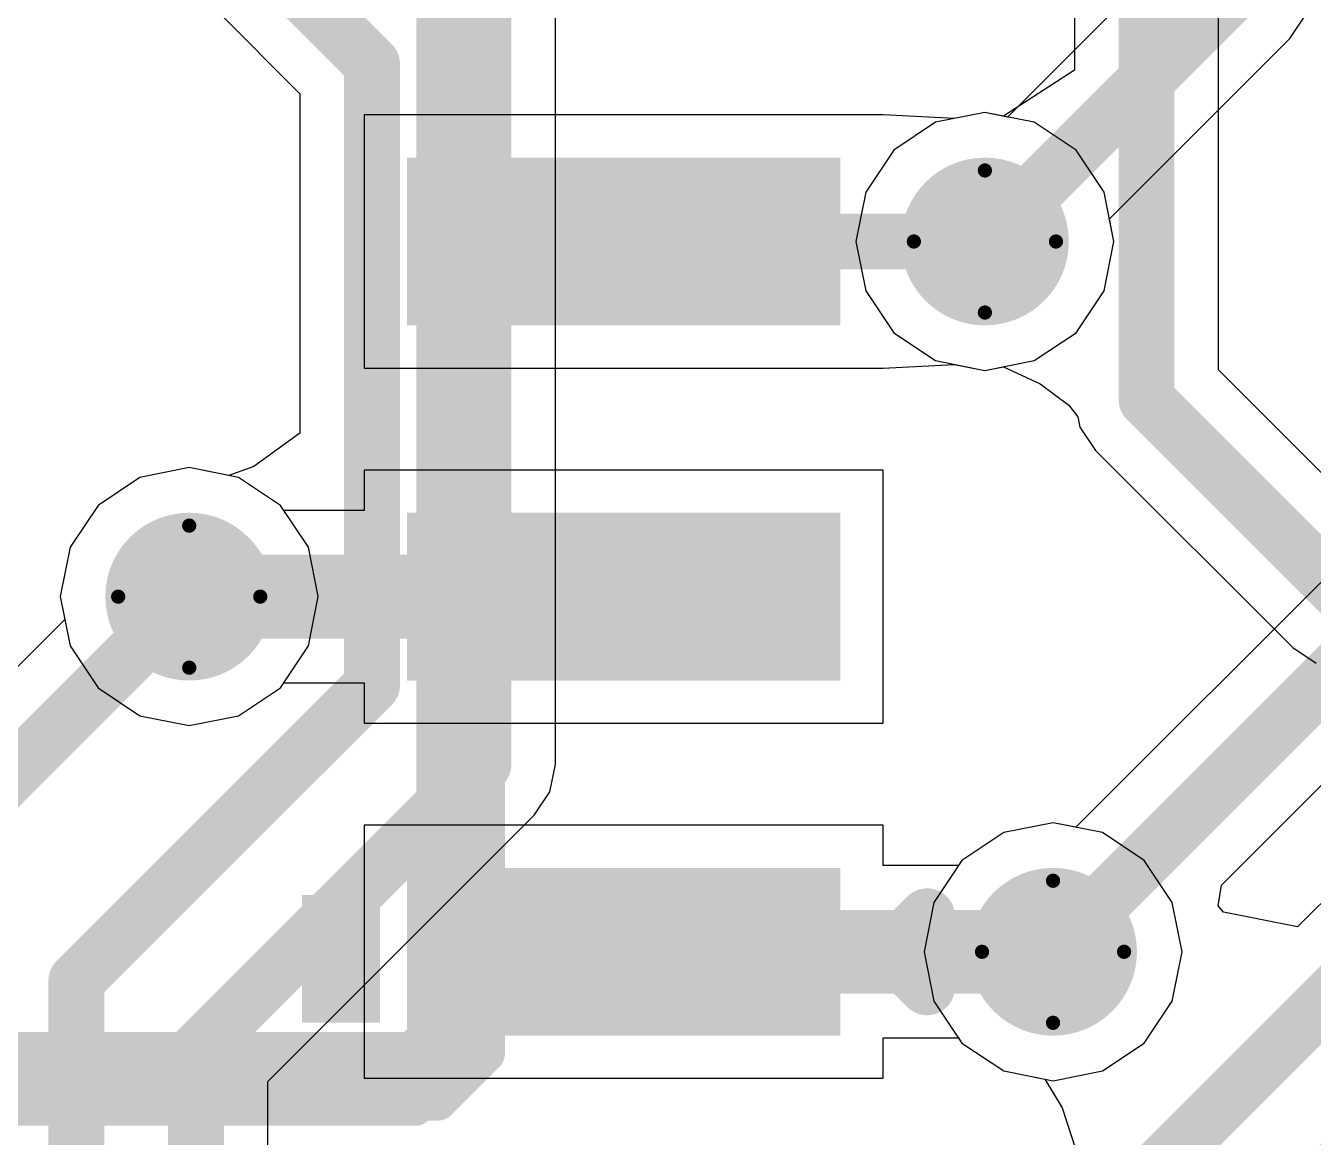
# Model space of a CAD drawing. Header units: millimetres. Extents: x -16 to 330, y -45 to 150.
# Drawn here: x 73.056 to 77.66, y 33.786 to 37.76 of the extents above; entities that cross this region are included whole.
import ezdxf

# ---------------------------------------------------------------- set-up
doc = ezdxf.new("R2010")
doc.units = ezdxf.units.MM
for name, color, linetype in [('BottomLayer', 5, 'Continuous'), ('BottomSolder', 6, 'Continuous'), ('DrillDrawing', 1, 'Continuous'), ('Mechanical13', 56, 'Continuous'), ('MidLayer1', 16, 'Continuous'), ('MidLayer2', 76, 'Continuous'), ('TopLayer', 1, 'Continuous'), ('TopOverlay', 2, 'Continuous'), ('TopPaste', 8, 'Continuous'), ('TopSolder', 216, 'Continuous'), ('ViaHoleLayer', 16, 'Continuous')]:
    doc.layers.add(name, color=color, linetype=linetype)

# ---------------------------------------------------------------- blocks, each defined once
blk = doc.blocks.new('14_SOIC_71')
at = {"layer": 'TopLayer'}
for points in [[(-3.475, 4.11), (-1.925, 4.11), (-1.925, 3.51), (-3.475, 3.51)], [(-3.475, 2.84), (-1.925, 2.84), (-1.925, 2.24), (-3.475, 2.24)], [(-3.475, 1.57), (-1.925, 1.57), (-1.925, 0.97), (-3.475, 0.97)]]:
    blk.add_hatch(color=1, dxfattribs=at).paths.add_polyline_path(points)
at = {"layer": 'TopOverlay'}
blk.add_hatch(color=2, dxfattribs=at).paths.add_polyline_path([(-1.8288, 3.6068), (-1.5494, 3.6068), (-1.5494, 4.064), (-1.8288, 4.064)])
at = {"layer": 'TopPaste'}
for points in [[(-3.475, 4.11), (-1.925, 4.11), (-1.925, 3.51), (-3.475, 3.51)], [(-3.475, 2.84), (-1.925, 2.84), (-1.925, 2.24), (-3.475, 2.24)], [(-3.475, 1.57), (-1.925, 1.57), (-1.925, 0.97), (-3.475, 0.97)]]:
    blk.add_hatch(color=8, dxfattribs=at).paths.add_polyline_path(points)
at = {"layer": 'TopSolder'}
for points in [[(-3.475, 4.11), (-1.925, 4.11), (-1.925, 3.51), (-3.475, 3.51)], [(-3.475, 2.84), (-1.925, 2.84), (-1.925, 2.24), (-3.475, 2.24)], [(-3.475, 1.57), (-1.925, 1.57), (-1.925, 0.97), (-3.475, 0.97)]]:
    blk.add_hatch(color=216, dxfattribs=at).paths.add_polyline_path(points)
at = {"layer": 'TopOverlay'}
for points, const_width in [([(2.032, 4.3688), (-1.9558, 4.3688)], 0.127), ([(-1.9558, 4.3688), (-1.9558, 4.2188)], 0.127), ([(-3.6576, 3.81), (-3.7846, 3.937)], 0.2), ([(-3.7846, 3.937), (-3.7846, 3.683)], 0.2), ([(-3.6576, 3.81), (-3.7846, 3.683)], 0.2)]:
    blk.add_lwpolyline(points, dxfattribs=dict(at, const_width=const_width))
for points, const_width in [([(-1.9875, 4.3688, 1), (-1.9241, 4.3688, 1)], 0.0635), ([(-1.9875, 4.3688, 1), (-1.9241, 4.3688, 1)], 0.0635), ([(-1.9875, 4.2188, 1), (-1.9241, 4.2188, 1)], 0.0635), ([(-3.8346, 3.937, 1), (-3.7346, 3.937, 1)], 0.1), ([(-3.8346, 3.937, 1), (-3.7346, 3.937, 1)], 0.1), ([(-3.7076, 3.81, 1), (-3.6076, 3.81, 1)], 0.1), ([(-3.7076, 3.81, 1), (-3.6076, 3.81, 1)], 0.1), ([(-3.8346, 3.683, 1), (-3.7346, 3.683, 1)], 0.1), ([(-3.8346, 3.683, 1), (-3.7346, 3.683, 1)], 0.1)]:
    blk.add_lwpolyline(points, format="xyb", close=True, dxfattribs=dict(at, const_width=const_width))

msp = doc.modelspace()

# ---------------------------------------------------------------- hatches: boundary and pattern name
at = {"layer": 'BottomLayer'}
h = msp.add_hatch(color=5, dxfattribs=at)
edge = h.paths.add_edge_path()
edge.add_arc((76.4858, 36.9888), 0.3, 0, 360)
h = msp.add_hatch(color=5, dxfattribs=at)
edge = h.paths.add_edge_path()
edge.add_arc((73.641, 35.7188), 0.3, 0, 360)
h = msp.add_hatch(color=5, dxfattribs=at)
edge = h.paths.add_edge_path()
edge.add_arc((76.7294, 34.4488), 0.3, 0, 360)
at = {"layer": 'BottomSolder'}
h = msp.add_hatch(color=6, dxfattribs=at)
edge = h.paths.add_edge_path()
edge.add_arc((76.4858, 36.9888), 0.15, 0, 360)
h = msp.add_hatch(color=6, dxfattribs=at)
edge = h.paths.add_edge_path()
edge.add_arc((73.641, 35.7188), 0.15, 0, 360)
h = msp.add_hatch(color=6, dxfattribs=at)
edge = h.paths.add_edge_path()
edge.add_arc((76.7294, 34.4488), 0.15, 0, 360)
at = {"layer": 'MidLayer1'}
h = msp.add_hatch(color=16, dxfattribs=at)
edge = h.paths.add_edge_path()
edge.add_arc((76.4858, 36.9888), 0.3, 0, 360)
h = msp.add_hatch(color=16, dxfattribs=at)
edge = h.paths.add_edge_path()
edge.add_arc((73.641, 35.7188), 0.3, 0, 360)
h = msp.add_hatch(color=16, dxfattribs=at)
edge = h.paths.add_edge_path()
edge.add_arc((76.7294, 34.4488), 0.3, 0, 360)
at = {"layer": 'MidLayer2'}
h = msp.add_hatch(color=76, dxfattribs=at)
edge = h.paths.add_edge_path()
edge.add_arc((76.4858, 36.9888), 0.3, 0, 360)
h = msp.add_hatch(color=76, dxfattribs=at)
edge = h.paths.add_edge_path()
edge.add_arc((73.641, 35.7188), 0.3, 0, 360)
h = msp.add_hatch(color=76, dxfattribs=at)
edge = h.paths.add_edge_path()
edge.add_arc((76.7294, 34.4488), 0.3, 0, 360)
at = {"layer": 'TopLayer'}
h = msp.add_hatch(color=1, dxfattribs=at)
edge = h.paths.add_edge_path()
edge.add_arc((76.4858, 36.9888), 0.3, 0, 360)
h = msp.add_hatch(color=1, dxfattribs=at)
edge = h.paths.add_edge_path()
edge.add_arc((73.641, 35.7188), 0.3, 0, 360)
h = msp.add_hatch(color=1, dxfattribs=at)
edge = h.paths.add_edge_path()
edge.add_arc((76.7294, 34.4488), 0.3, 0, 360)
at = {"layer": 'TopSolder'}
h = msp.add_hatch(color=216, dxfattribs=at)
edge = h.paths.add_edge_path()
edge.add_arc((76.4858, 36.9888), 0.15, 0, 360)
h = msp.add_hatch(color=216, dxfattribs=at)
edge = h.paths.add_edge_path()
edge.add_arc((73.641, 35.7188), 0.15, 0, 360)
h = msp.add_hatch(color=216, dxfattribs=at)
edge = h.paths.add_edge_path()
edge.add_arc((76.7294, 34.4488), 0.15, 0, 360)
at = {"layer": 'ViaHoleLayer'}
h = msp.add_hatch(color=16, dxfattribs=at)
edge = h.paths.add_edge_path()
edge.add_arc((76.4858, 36.9888), 0.15, 0, 360)
h = msp.add_hatch(color=16, dxfattribs=at)
edge = h.paths.add_edge_path()
edge.add_arc((73.641, 35.7188), 0.15, 0, 360)
h = msp.add_hatch(color=16, dxfattribs=at)
edge = h.paths.add_edge_path()
edge.add_arc((76.7294, 34.4488), 0.15, 0, 360)

# ---------------------------------------------------------------- linework, layer by layer
at = {"layer": 'BottomLayer'}
for p, q in [((74.9502, 35.119), (74.9502, 38.1339)), ((77.1364, 38.0034), (76.567, 37.4339)), ((73.7406, 37.8137), (74.037, 37.5173)), ((77.5758, 37.7148), (77.6315, 37.7983)), ((76.9309, 37.07), (77.5758, 37.7148)), ((74.037, 37.5173), (74.037, 36.3038)), ((76.4858, 37.4501), (76.3093, 37.415)), ((76.567, 37.4339), (76.4858, 37.4501)), ((76.3093, 37.415), (76.1596, 37.315)), ((76.1596, 37.315), (76.0596, 37.1653)), ((76.0596, 37.1653), (76.0245, 36.9888)), ((76.947, 36.9888), (76.9309, 37.07)), ((80.1489, 37.0835), (77.6035, 34.5381)), ((76.0245, 36.9888), (76.0596, 36.8123)), ((78.8939, 36.9772), (76.8106, 34.8939)), ((76.9119, 36.8123), (76.947, 36.9888)), ((76.0596, 36.8123), (76.1596, 36.6626)), ((76.8119, 36.6626), (76.9119, 36.8123)), ((77.3314, 34.6868), (79.3332, 36.6887)), ((76.1596, 36.6626), (76.3093, 36.5627)), ((76.6623, 36.5627), (76.8119, 36.6626)), ((76.3093, 36.5627), (76.4858, 36.5275)), ((76.4858, 36.5275), (76.6623, 36.5627)), ((74.037, 36.3038), (73.8714, 36.1839)), ((73.8714, 36.1839), (73.783, 36.1518)), ((73.4645, 36.145), (73.3148, 36.045)), ((73.641, 36.1801), (73.4645, 36.145)), ((73.783, 36.1518), (73.641, 36.1801)), ((73.3148, 36.045), (73.2148, 35.8953)), ((73.2148, 35.8953), (73.1797, 35.7188)), ((73.1797, 35.7188), (73.1959, 35.6376)), ((73.1959, 35.6376), (72.612, 35.0537)), ((74.9306, 35.0205), (74.9502, 35.119)), ((74.8748, 34.937), (74.9306, 35.0205)), ((73.9222, 33.9844), (74.8748, 34.937)), ((76.7294, 34.9101), (76.5529, 34.875)), ((76.8106, 34.8939), (76.7294, 34.9101)), ((76.5529, 34.875), (76.4033, 34.775)), ((76.4033, 34.775), (76.3033, 34.6253)), ((77.3195, 34.6134), (77.3314, 34.6868)), ((76.3033, 34.6253), (76.2682, 34.4488)), ((77.3386, 34.5905), (77.3195, 34.6134)), ((77.6035, 34.5381), (77.3386, 34.5905)), ((76.2682, 34.4488), (76.3033, 34.2723)), ((76.3033, 34.2723), (76.4033, 34.1226)), ((76.4033, 34.1226), (76.5529, 34.0227)), ((76.5529, 34.0227), (76.6996, 33.9935)), ((73.9222, 28.7529), (73.9222, 33.9844)), ((76.6996, 33.9935), (76.7616, 33.8905)), ((76.7616, 33.8905), (76.8099, 33.7446))]:
    msp.add_line(p, q, dxfattribs=at)
at = {"layer": 'BottomLayer', "const_width": 0.2}
for points in [[(73.6595, 38.2588), (74.2944, 37.6239)], [(74.6929, 35.119), (74.6929, 38.1339)], [(76.4858, 36.9888), (77.3938, 37.8968)], [(74.2944, 35.4023), (74.2944, 37.6239)], [(76.3016, 32.2375), (81.1549, 37.0908)], [(75.9238, 32.4945), (80.4062, 36.9769)], [(76.7294, 34.4488), (79.1512, 36.8706)], [(72.7939, 34.8717), (73.641, 35.7188)], [(73.2373, 34.3453), (74.2944, 35.4023)], [(73.6649, 34.091), (74.6929, 35.119)], [(73.2373, 28.5074), (73.2373, 34.3453)], [(73.6649, 28.6463), (73.6649, 34.091)]]:
    msp.add_lwpolyline(points, dxfattribs=at)
at = {"layer": 'BottomLayer', "const_width": 0.1}
for points in [[(74.2444, 37.6239, 1), (74.3444, 37.6239, 1)], [(74.2444, 37.6239, 1), (74.3444, 37.6239, 1)], [(76.4358, 36.9888, 1), (76.5358, 36.9888, 1)], [(73.591, 35.7188, 1), (73.691, 35.7188, 1)], [(74.2444, 35.4023, 1), (74.3444, 35.4023, 1)], [(74.2444, 35.4023, 1), (74.3444, 35.4023, 1)], [(74.6429, 35.119, 1), (74.7429, 35.119, 1)], [(74.6429, 35.119, 1), (74.7429, 35.119, 1)], [(76.6794, 34.4488, 1), (76.7794, 34.4488, 1)], [(73.1873, 34.3453, 1), (73.2873, 34.3453, 1)], [(73.1873, 34.3453, 1), (73.2873, 34.3453, 1)], [(73.6149, 34.091, 1), (73.7149, 34.091, 1)], [(73.6149, 34.091, 1), (73.7149, 34.091, 1)]]:
    msp.add_lwpolyline(points, format="xyb", close=True, dxfattribs=at)
at = {"layer": 'DrillDrawing', "const_width": 0.0508}
for points in [[(76.2318, 36.9888), (76.4858, 37.2428)], [(76.4858, 37.2428), (76.7398, 36.9888)], [(76.2318, 36.9888), (76.4858, 36.7348)], [(76.4858, 36.7348), (76.7398, 36.9888)], [(73.387, 35.7188), (73.641, 35.9728)], [(73.641, 35.9728), (73.895, 35.7188)], [(73.387, 35.7188), (73.641, 35.4648)], [(73.641, 35.4648), (73.895, 35.7188)], [(76.4754, 34.4488), (76.7294, 34.7028)], [(76.7294, 34.7028), (76.9834, 34.4488)], [(76.4754, 34.4488), (76.7294, 34.1948)], [(76.7294, 34.1948), (76.9834, 34.4488)]]:
    msp.add_lwpolyline(points, dxfattribs=at)
at = {"layer": 'DrillDrawing', "const_width": 0.0254}
for points in [[(76.4731, 37.2428, 1), (76.4985, 37.2428, 1)], [(76.4731, 37.2428, 1), (76.4985, 37.2428, 1)], [(76.2191, 36.9888, 1), (76.2445, 36.9888, 1)], [(76.2191, 36.9888, 1), (76.2445, 36.9888, 1)], [(76.7271, 36.9888, 1), (76.7525, 36.9888, 1)], [(76.7271, 36.9888, 1), (76.7525, 36.9888, 1)], [(76.4731, 36.7348, 1), (76.4985, 36.7348, 1)], [(76.4731, 36.7348, 1), (76.4985, 36.7348, 1)], [(73.6283, 35.9728, 1), (73.6537, 35.9728, 1)], [(73.6283, 35.9728, 1), (73.6537, 35.9728, 1)], [(73.3743, 35.7188, 1), (73.3997, 35.7188, 1)], [(73.3743, 35.7188, 1), (73.3997, 35.7188, 1)], [(73.8823, 35.7188, 1), (73.9077, 35.7188, 1)], [(73.8823, 35.7188, 1), (73.9077, 35.7188, 1)], [(73.6283, 35.4648, 1), (73.6537, 35.4648, 1)], [(73.6283, 35.4648, 1), (73.6537, 35.4648, 1)], [(76.7167, 34.7028, 1), (76.7421, 34.7028, 1)], [(76.7167, 34.7028, 1), (76.7421, 34.7028, 1)], [(76.4627, 34.4488, 1), (76.4881, 34.4488, 1)], [(76.4627, 34.4488, 1), (76.4881, 34.4488, 1)], [(76.9707, 34.4488, 1), (76.9961, 34.4488, 1)], [(76.9707, 34.4488, 1), (76.9961, 34.4488, 1)], [(76.7167, 34.1948, 1), (76.7421, 34.1948, 1)], [(76.7167, 34.1948, 1), (76.7421, 34.1948, 1)]]:
    msp.add_lwpolyline(points, format="xyb", close=True, dxfattribs=at)
at = {"layer": 'Mechanical13', "const_width": 0.127}
for points in [[(74.6312, 34.1213), (74.6312, 42.3963)], [(74.5164, 34.1787), (74.5164, 42.3389)], [(74.7062, 37.1938), (74.7062, 38.0538)], [(74.6312, 37.1938), (75.0062, 37.1938)], [(75.0062, 37.1938), (75.3062, 37.1938)], [(75.0062, 36.7838), (75.0062, 37.1938)], [(75.3062, 37.1938), (75.4062, 37.1938)], [(75.3062, 36.7838), (75.3062, 37.1938)], [(75.4062, 37.1938), (75.7562, 37.1938)], [(75.4062, 36.7838), (75.4062, 37.1938)], [(75.7562, 36.7838), (75.7562, 37.1938)], [(74.6312, 36.7838), (75.0062, 36.7838)], [(74.7062, 35.9238), (74.7062, 36.7838)], [(75.0062, 36.7838), (75.3062, 36.7838)], [(75.3062, 36.7838), (75.4062, 36.7838)], [(75.4062, 36.7838), (75.7562, 36.7838)], [(74.6312, 35.9238), (75.0062, 35.9238)], [(75.0062, 35.9238), (75.3062, 35.9238)], [(75.0062, 35.5138), (75.0062, 35.9238)], [(75.3062, 35.9238), (75.4062, 35.9238)], [(75.3062, 35.5138), (75.3062, 35.9238)], [(75.4062, 35.9238), (75.7562, 35.9238)], [(75.4062, 35.5138), (75.4062, 35.9238)], [(75.7562, 35.5138), (75.7562, 35.9238)], [(74.6312, 35.5138), (75.0062, 35.5138)], [(74.7062, 34.6538), (74.7062, 35.5138)], [(75.0062, 35.5138), (75.3062, 35.5138)], [(75.3062, 35.5138), (75.4062, 35.5138)], [(75.4062, 35.5138), (75.7562, 35.5138)], [(74.6312, 34.6538), (75.0062, 34.6538)], [(75.0062, 34.6538), (75.3062, 34.6538)], [(75.0062, 34.2438), (75.0062, 34.6538)], [(75.3062, 34.6538), (75.4062, 34.6538)], [(75.3062, 34.2438), (75.3062, 34.6538)], [(75.4062, 34.6538), (75.7562, 34.6538)], [(75.4062, 34.2438), (75.4062, 34.6538)], [(75.7562, 34.2438), (75.7562, 34.6538)], [(74.6312, 34.2438), (75.0062, 34.2438)], [(74.7062, 34.0838), (74.7062, 34.2438)], [(75.0062, 34.2438), (75.3062, 34.2438)], [(75.3062, 34.2438), (75.4062, 34.2438)], [(75.4062, 34.2438), (75.7562, 34.2438)], [(74.4363, 34.0986), (74.5164, 34.1787)], [(74.5164, 34.1787), (74.7062, 34.0838)], [(71.0762, 34.0986), (74.4363, 34.0986)], [(74.4363, 34.0986), (74.5312, 33.9088)], [(74.4937, 33.9838), (74.6312, 34.1213)], [(74.5312, 33.9088), (74.7062, 34.0838)], [(71.0187, 33.9838), (74.4937, 33.9838)], [(70.9812, 33.9088), (74.5312, 33.9088)]]:
    msp.add_lwpolyline(points, dxfattribs=at)
at = {"layer": 'Mechanical13', "const_width": 0.0635}
for points in [[(74.5995, 37.1938, 1), (74.663, 37.1938, 1)], [(74.6745, 37.1938, 1), (74.738, 37.1938, 1)], [(74.9745, 37.1938, 1), (75.038, 37.1938, 1)], [(74.9745, 37.1938, 1), (75.038, 37.1938, 1)], [(74.9745, 37.1938, 1), (75.038, 37.1938, 1)], [(75.2745, 37.1938, 1), (75.338, 37.1938, 1)], [(75.2745, 37.1938, 1), (75.338, 37.1938, 1)], [(75.2745, 37.1938, 1), (75.338, 37.1938, 1)], [(75.3745, 37.1938, 1), (75.438, 37.1938, 1)], [(75.3745, 37.1938, 1), (75.438, 37.1938, 1)], [(75.3745, 37.1938, 1), (75.438, 37.1938, 1)], [(75.7245, 37.1938, 1), (75.788, 37.1938, 1)], [(75.7245, 37.1938, 1), (75.788, 37.1938, 1)], [(74.5995, 36.7838, 1), (74.663, 36.7838, 1)], [(74.6745, 36.7838, 1), (74.738, 36.7838, 1)], [(74.9745, 36.7838, 1), (75.038, 36.7838, 1)], [(74.9745, 36.7838, 1), (75.038, 36.7838, 1)], [(74.9745, 36.7838, 1), (75.038, 36.7838, 1)], [(75.2745, 36.7838, 1), (75.338, 36.7838, 1)], [(75.2745, 36.7838, 1), (75.338, 36.7838, 1)], [(75.2745, 36.7838, 1), (75.338, 36.7838, 1)], [(75.3745, 36.7838, 1), (75.438, 36.7838, 1)], [(75.3745, 36.7838, 1), (75.438, 36.7838, 1)], [(75.3745, 36.7838, 1), (75.438, 36.7838, 1)], [(75.7245, 36.7838, 1), (75.788, 36.7838, 1)], [(75.7245, 36.7838, 1), (75.788, 36.7838, 1)], [(74.5995, 35.9238, 1), (74.663, 35.9238, 1)], [(74.6745, 35.9238, 1), (74.738, 35.9238, 1)], [(74.9745, 35.9238, 1), (75.038, 35.9238, 1)], [(74.9745, 35.9238, 1), (75.038, 35.9238, 1)], [(74.9745, 35.9238, 1), (75.038, 35.9238, 1)], [(75.2745, 35.9238, 1), (75.338, 35.9238, 1)], [(75.2745, 35.9238, 1), (75.338, 35.9238, 1)], [(75.2745, 35.9238, 1), (75.338, 35.9238, 1)], [(75.3745, 35.9238, 1), (75.438, 35.9238, 1)], [(75.3745, 35.9238, 1), (75.438, 35.9238, 1)], [(75.3745, 35.9238, 1), (75.438, 35.9238, 1)], [(75.7245, 35.9238, 1), (75.788, 35.9238, 1)], [(75.7245, 35.9238, 1), (75.788, 35.9238, 1)], [(74.5995, 35.5138, 1), (74.663, 35.5138, 1)], [(74.6745, 35.5138, 1), (74.738, 35.5138, 1)], [(74.9745, 35.5138, 1), (75.038, 35.5138, 1)], [(74.9745, 35.5138, 1), (75.038, 35.5138, 1)], [(74.9745, 35.5138, 1), (75.038, 35.5138, 1)], [(75.2745, 35.5138, 1), (75.338, 35.5138, 1)], [(75.2745, 35.5138, 1), (75.338, 35.5138, 1)], [(75.2745, 35.5138, 1), (75.338, 35.5138, 1)], [(75.3745, 35.5138, 1), (75.438, 35.5138, 1)], [(75.3745, 35.5138, 1), (75.438, 35.5138, 1)], [(75.3745, 35.5138, 1), (75.438, 35.5138, 1)], [(75.7245, 35.5138, 1), (75.788, 35.5138, 1)], [(75.7245, 35.5138, 1), (75.788, 35.5138, 1)], [(74.5995, 34.6538, 1), (74.663, 34.6538, 1)], [(74.6745, 34.6538, 1), (74.738, 34.6538, 1)], [(74.9745, 34.6538, 1), (75.038, 34.6538, 1)], [(74.9745, 34.6538, 1), (75.038, 34.6538, 1)], [(74.9745, 34.6538, 1), (75.038, 34.6538, 1)], [(75.2745, 34.6538, 1), (75.338, 34.6538, 1)], [(75.2745, 34.6538, 1), (75.338, 34.6538, 1)], [(75.2745, 34.6538, 1), (75.338, 34.6538, 1)], [(75.3745, 34.6538, 1), (75.438, 34.6538, 1)], [(75.3745, 34.6538, 1), (75.438, 34.6538, 1)], [(75.3745, 34.6538, 1), (75.438, 34.6538, 1)], [(75.7245, 34.6538, 1), (75.788, 34.6538, 1)], [(75.7245, 34.6538, 1), (75.788, 34.6538, 1)], [(74.5995, 34.2438, 1), (74.663, 34.2438, 1)], [(74.6745, 34.2438, 1), (74.738, 34.2438, 1)], [(74.9745, 34.2438, 1), (75.038, 34.2438, 1)], [(74.9745, 34.2438, 1), (75.038, 34.2438, 1)], [(74.9745, 34.2438, 1), (75.038, 34.2438, 1)], [(75.2745, 34.2438, 1), (75.338, 34.2438, 1)], [(75.2745, 34.2438, 1), (75.338, 34.2438, 1)], [(75.2745, 34.2438, 1), (75.338, 34.2438, 1)], [(75.3745, 34.2438, 1), (75.438, 34.2438, 1)], [(75.3745, 34.2438, 1), (75.438, 34.2438, 1)], [(75.3745, 34.2438, 1), (75.438, 34.2438, 1)], [(75.7245, 34.2438, 1), (75.788, 34.2438, 1)], [(75.7245, 34.2438, 1), (75.788, 34.2438, 1)], [(74.4847, 34.1787, 1), (74.5482, 34.1787, 1)], [(74.4847, 34.1787, 1), (74.5482, 34.1787, 1)], [(74.4847, 34.1787, 1), (74.5482, 34.1787, 1)], [(74.4046, 34.0986, 1), (74.4681, 34.0986, 1)], [(74.4046, 34.0986, 1), (74.4681, 34.0986, 1)], [(74.4046, 34.0986, 1), (74.4681, 34.0986, 1)], [(74.5995, 34.1213, 1), (74.663, 34.1213, 1)], [(74.5995, 34.1213, 1), (74.663, 34.1213, 1)], [(74.6745, 34.0838, 1), (74.738, 34.0838, 1)], [(74.6745, 34.0838, 1), (74.738, 34.0838, 1)], [(74.6745, 34.0838, 1), (74.738, 34.0838, 1)], [(74.462, 33.9838, 1), (74.5255, 33.9838, 1)], [(74.462, 33.9838, 1), (74.5255, 33.9838, 1)], [(74.4995, 33.9088, 1), (74.563, 33.9088, 1)], [(74.4995, 33.9088, 1), (74.563, 33.9088, 1)], [(74.4995, 33.9088, 1), (74.563, 33.9088, 1)]]:
    msp.add_lwpolyline(points, format="xyb", close=True, dxfattribs=at)
at = {"layer": 'MidLayer1'}
for p, q in [((76.4858, 37.4501), (76.3093, 37.415)), ((76.6623, 37.415), (76.4858, 37.4501)), ((76.3093, 37.415), (76.1596, 37.315)), ((76.8119, 37.315), (76.6623, 37.415)), ((76.1596, 37.315), (76.0596, 37.1653)), ((76.9119, 37.1653), (76.8119, 37.315)), ((76.0596, 37.1653), (76.0245, 36.9888)), ((76.947, 36.9888), (76.9119, 37.1653)), ((76.0245, 36.9888), (76.0596, 36.8123)), ((76.9119, 36.8123), (76.947, 36.9888)), ((76.0596, 36.8123), (76.1596, 36.6626)), ((76.8119, 36.6626), (76.9119, 36.8123)), ((76.1596, 36.6626), (76.3093, 36.5627)), ((76.6623, 36.5627), (76.8119, 36.6626)), ((76.3093, 36.5627), (76.4858, 36.5275)), ((76.4858, 36.5275), (76.6623, 36.5627)), ((73.4645, 36.145), (73.3148, 36.045)), ((73.641, 36.1801), (73.4645, 36.145)), ((73.8175, 36.145), (73.641, 36.1801)), ((73.9671, 36.045), (73.8175, 36.145)), ((73.3148, 36.045), (73.2148, 35.8953)), ((74.0671, 35.8953), (73.9671, 36.045)), ((73.2148, 35.8953), (73.1797, 35.7188)), ((74.1022, 35.7188), (74.0671, 35.8953)), ((73.1797, 35.7188), (73.2148, 35.5423)), ((74.0671, 35.5423), (74.1022, 35.7188)), ((73.2148, 35.5423), (73.3148, 35.3926)), ((73.9671, 35.3926), (74.0671, 35.5423)), ((73.3148, 35.3926), (73.4645, 35.2927)), ((73.8175, 35.2927), (73.9671, 35.3926)), ((73.4645, 35.2927), (73.641, 35.2575)), ((73.641, 35.2575), (73.8175, 35.2927)), ((76.7294, 34.9101), (76.5529, 34.875)), ((76.9059, 34.875), (76.7294, 34.9101)), ((76.5529, 34.875), (76.4033, 34.775)), ((77.0556, 34.775), (76.9059, 34.875)), ((76.4033, 34.775), (76.3033, 34.6253)), ((77.1556, 34.6253), (77.0556, 34.775)), ((76.3033, 34.6253), (76.2682, 34.4488)), ((77.1907, 34.4488), (77.1556, 34.6253)), ((76.2682, 34.4488), (76.3033, 34.2723)), ((77.1556, 34.2723), (77.1907, 34.4488)), ((76.3033, 34.2723), (76.4033, 34.1226)), ((77.0556, 34.1226), (77.1556, 34.2723)), ((76.4033, 34.1226), (76.5529, 34.0227)), ((76.9059, 34.0227), (77.0556, 34.1226)), ((76.5529, 34.0227), (76.7294, 33.9875)), ((76.7294, 33.9875), (76.9059, 34.0227))]:
    msp.add_line(p, q, dxfattribs=at)
at = {"layer": 'MidLayer2'}
for p, q in [((76.4858, 37.4501), (76.3093, 37.415)), ((76.6623, 37.415), (76.4858, 37.4501)), ((76.3093, 37.415), (76.1596, 37.315)), ((76.8119, 37.315), (76.6623, 37.415)), ((76.1596, 37.315), (76.0596, 37.1653)), ((76.9119, 37.1653), (76.8119, 37.315)), ((76.0596, 37.1653), (76.0245, 36.9888)), ((76.947, 36.9888), (76.9119, 37.1653)), ((76.0245, 36.9888), (76.0596, 36.8123)), ((76.9119, 36.8123), (76.947, 36.9888)), ((76.0596, 36.8123), (76.1596, 36.6626)), ((76.8119, 36.6626), (76.9119, 36.8123)), ((76.1596, 36.6626), (76.3093, 36.5627)), ((76.6623, 36.5627), (76.8119, 36.6626)), ((76.3093, 36.5627), (76.4858, 36.5275)), ((76.4858, 36.5275), (76.6623, 36.5627)), ((73.4645, 36.145), (73.3148, 36.045)), ((73.641, 36.1801), (73.4645, 36.145)), ((73.8175, 36.145), (73.641, 36.1801)), ((73.9671, 36.045), (73.8175, 36.145)), ((73.3148, 36.045), (73.2148, 35.8953)), ((74.0671, 35.8953), (73.9671, 36.045)), ((73.2148, 35.8953), (73.1797, 35.7188)), ((74.1022, 35.7188), (74.0671, 35.8953)), ((73.1797, 35.7188), (73.2148, 35.5423)), ((74.0671, 35.5423), (74.1022, 35.7188)), ((73.2148, 35.5423), (73.3148, 35.3926)), ((73.9671, 35.3926), (74.0671, 35.5423)), ((73.3148, 35.3926), (73.4645, 35.2927)), ((73.8175, 35.2927), (73.9671, 35.3926)), ((73.4645, 35.2927), (73.641, 35.2575)), ((73.641, 35.2575), (73.8175, 35.2927)), ((76.7294, 34.9101), (76.5529, 34.875)), ((76.9059, 34.875), (76.7294, 34.9101)), ((76.5529, 34.875), (76.4033, 34.775)), ((77.0556, 34.775), (76.9059, 34.875)), ((76.4033, 34.775), (76.3033, 34.6253)), ((77.1556, 34.6253), (77.0556, 34.775)), ((76.3033, 34.6253), (76.2682, 34.4488)), ((77.1907, 34.4488), (77.1556, 34.6253)), ((76.2682, 34.4488), (76.3033, 34.2723)), ((77.1556, 34.2723), (77.1907, 34.4488)), ((76.3033, 34.2723), (76.4033, 34.1226)), ((77.0556, 34.1226), (77.1556, 34.2723)), ((76.4033, 34.1226), (76.5529, 34.0227)), ((76.9059, 34.0227), (77.0556, 34.1226)), ((76.5529, 34.0227), (76.7294, 33.9875)), ((76.7294, 33.9875), (76.9059, 34.0227))]:
    msp.add_line(p, q, dxfattribs=at)
at = {"layer": 'TopLayer'}
for p, q in [((76.8062, 41.6806), (76.8062, 37.601)), ((77.3209, 36.5302), (77.3209, 40.6013)), ((76.8062, 37.601), (76.5522, 37.4369)), ((76.1218, 37.4412), (74.267, 37.4412)), ((74.267, 37.4412), (74.267, 36.5364)), ((76.3758, 37.4282), (76.1218, 37.4412)), ((76.1218, 37.4412), (76.1218, 37.4412)), ((76.4858, 37.4501), (76.3758, 37.4282)), ((76.5522, 37.4369), (76.4858, 37.4501)), ((74.267, 36.5364), (76.1218, 36.5364)), ((76.1218, 36.5364), (76.3758, 36.5494)), ((76.1218, 36.5364), (76.1218, 36.5364)), ((76.3758, 36.5494), (76.4858, 36.5275)), ((76.4858, 36.5275), (76.5522, 36.5408)), ((76.5522, 36.5408), (76.6831, 36.4804)), ((77.6898, 36.1613), (77.3209, 36.5302)), ((76.6831, 36.4804), (76.7861, 36.4033)), ((76.7861, 36.4033), (76.8186, 36.3616)), ((76.8186, 36.3616), (76.8258, 36.3251)), ((76.8258, 36.3251), (76.8816, 36.2416)), ((76.8816, 36.2416), (77.5864, 35.5368)), ((73.4645, 36.145), (73.3148, 36.045)), ((73.641, 36.1801), (73.4645, 36.145)), ((73.8175, 36.145), (73.641, 36.1801)), ((73.9671, 36.045), (73.8175, 36.145)), ((76.1218, 36.1712), (74.267, 36.1712)), ((74.267, 36.1712), (74.267, 36.0271)), ((76.1218, 35.2664), (76.1218, 36.1712)), ((73.3148, 36.045), (73.2148, 35.8953)), ((73.9791, 36.0271), (73.9671, 36.045)), ((74.267, 36.0271), (73.9791, 36.0271)), ((73.2148, 35.8953), (73.1797, 35.7188)), ((73.1797, 35.7188), (73.2148, 35.5423)), ((73.2148, 35.5423), (73.3148, 35.3926)), ((77.5864, 35.5368), (77.6699, 35.4811)), ((73.9671, 35.3926), (73.9791, 35.4105)), ((73.9791, 35.4105), (74.267, 35.4105)), ((74.267, 35.4105), (74.267, 35.2664)), ((73.3148, 35.3926), (73.4645, 35.2927)), ((73.8175, 35.2927), (73.9671, 35.3926)), ((73.4645, 35.2927), (73.641, 35.2575)), ((73.641, 35.2575), (73.8175, 35.2927)), ((74.267, 35.2664), (76.1218, 35.2664)), ((76.1218, 34.9012), (74.267, 34.9012)), ((74.267, 34.9012), (74.267, 33.9964)), ((76.1218, 34.7571), (76.1218, 34.9012)), ((76.7294, 34.9101), (76.5529, 34.875)), ((76.9059, 34.875), (76.7294, 34.9101)), ((76.5529, 34.875), (76.4033, 34.775)), ((77.0556, 34.775), (76.9059, 34.875)), ((76.3913, 34.7571), (76.1218, 34.7571)), ((76.4033, 34.775), (76.3913, 34.7571)), ((77.1556, 34.6253), (77.0556, 34.775)), ((77.1907, 34.4488), (77.1556, 34.6253)), ((77.1556, 34.2723), (77.1907, 34.4488)), ((77.0556, 34.1226), (77.1556, 34.2723)), ((76.1218, 33.9964), (76.1218, 34.1405)), ((76.1218, 34.1405), (76.3913, 34.1405)), ((76.3913, 34.1405), (76.4033, 34.1226)), ((76.4033, 34.1226), (76.5529, 34.0227)), ((76.9059, 34.0227), (77.0556, 34.1226)), ((76.5529, 34.0227), (76.7294, 33.9875)), ((76.7294, 33.9875), (76.9059, 34.0227)), ((74.267, 33.9964), (76.1218, 33.9964))]:
    msp.add_line(p, q, dxfattribs=at)
for points, const_width in [([(77.0636, 36.4236), (77.0636, 52.268)], 0.2), ([(75.1944, 36.9888), (76.4858, 36.9888)], 0.2), ([(77.0636, 36.4236), (77.7684, 35.7188)], 0.2), ([(73.641, 35.7188), (75.1944, 35.7188)], 0.3), ([(75.1944, 34.4488), (76.7294, 34.4488)], 0.3)]:
    msp.add_lwpolyline(points, dxfattribs=dict(at, const_width=const_width))
for points, const_width in [([(75.1444, 36.9888, 1), (75.2444, 36.9888, 1)], 0.1), ([(76.4358, 36.9888, 1), (76.5358, 36.9888, 1)], 0.1), ([(77.0136, 36.4236, 1), (77.1136, 36.4236, 1)], 0.1), ([(77.0136, 36.4236, 1), (77.1136, 36.4236, 1)], 0.1), ([(73.566, 35.7188, 1), (73.716, 35.7188, 1)], 0.15), ([(75.1194, 35.7188, 1), (75.2694, 35.7188, 1)], 0.15), ([(75.1194, 34.4488, 1), (75.2694, 34.4488, 1)], 0.15), ([(76.6544, 34.4488, 1), (76.8044, 34.4488, 1)], 0.15)]:
    msp.add_lwpolyline(points, format="xyb", close=True, dxfattribs=dict(at, const_width=const_width))

# ---------------------------------------------------------------- block references
at = {"rotation": 180}
msp.add_blockref('14_SOIC_71', (72.4944, 38.2588), dxfattribs=at)

doc.saveas('drawing.dxf')
